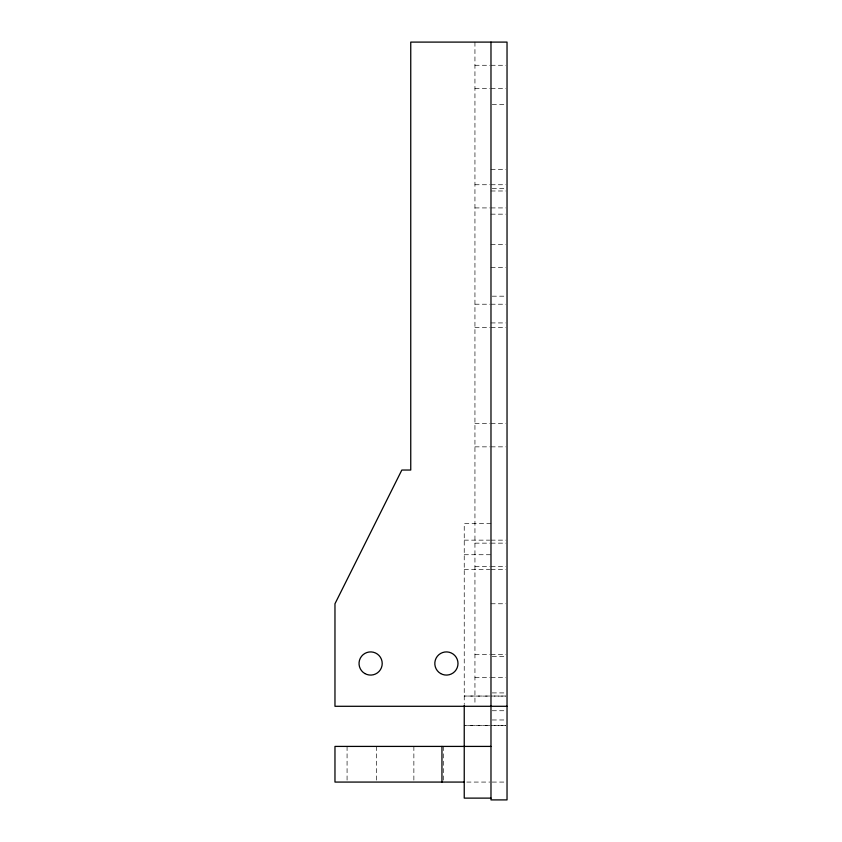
<?xml version="1.0" encoding="UTF-8"?>
<svg xmlns="http://www.w3.org/2000/svg" width="842" height="842" viewBox="0 0 842 842"><rect width="100%" height="100%" fill="white"/><g stroke="black" fill="none" stroke-linecap="round" stroke-linejoin="round"><path stroke-width="0.63" stroke-dasharray="4.21 3.16" d="M474.941 65.276L489.749 65.276M490.981 65.276L505.8 65.276M474.941 88.463L489.749 88.463M490.981 88.463L505.8 88.463M492.223 104.503L505.8 104.503M490.981 169.589L505.8 169.589M474.941 184.745L489.749 184.745M490.981 184.745L505.8 184.745M492.223 188.345L505.8 188.345M490.981 190.987L505.8 190.987M474.941 207.921L489.749 207.921M490.981 207.921L505.8 207.921M490.981 214.163L505.8 214.163M490.981 244.475L505.8 244.475M490.981 267.661L505.8 267.661M492.223 296.184L505.8 296.184M474.941 304.215L489.749 304.215M490.981 304.215L505.8 304.215M490.981 322.928L505.8 322.928M474.941 327.391L489.749 327.391M490.981 327.391L505.8 327.391M474.941 423.673L489.749 423.673M490.981 423.673L505.8 423.673M474.941 446.849L489.749 446.849M490.981 446.849L505.8 446.849M490.981 523.524L464.237 523.524L464.237 704.396M464.237 540.143L489.707 540.143M490.981 540.143L505.8 540.143M474.941 543.143L489.749 543.143M490.981 543.143L505.8 543.143M464.237 554.731L490.981 554.731M474.941 566.319L489.749 566.319M490.981 566.319L505.8 566.319M464.237 569.318L489.707 569.445M490.981 569.318L505.8 569.445M490.981 603.767L505.8 603.767M474.941 654.666L489.749 654.666M490.981 654.666L505.8 654.666M492.223 656.328L505.8 656.328M474.941 677.673L489.749 677.673M490.981 677.673L505.8 677.673M492.223 692.913L505.8 692.913M492.223 710.743L505.8 710.743M492.223 719.973L505.8 719.973M466.784 782.071L489.707 782.071M492.223 782.071L505.8 782.071M474.941 42.1L474.941 704.975M443.292 746.412L443.292 780.797M413.864 746.412L413.864 780.797M376.353 746.412L376.353 780.797M347.072 746.412L347.072 780.797M489.707 696.039L464.237 696.039L489.707 696.123M505.8 696.039L490.981 696.039L505.8 696.123M489.707 725.372L464.237 725.372L489.707 725.457M505.8 725.372L490.981 725.372L505.8 725.457"/><path stroke-width="1.26" d="M507.031 706.291L334.969 706.291L334.969 603.767L401.834 470.036L410.749 470.036L410.749 42.1L507.031 42.1L507.031 799.9L490.981 799.9L490.981 42.1M490.981 746.412L334.969 746.412L334.969 782.071L464.237 782.071M490.981 798.121L464.237 798.121L464.237 705.449M441.955 746.412L441.955 782.071M440.619 673.537A11.588 11.588 0 0 0 457.995 663.496A11.588 11.588 0 0 0 440.619 653.455A11.588 11.588 0 0 0 440.619 673.537M364.839 673.537A11.588 11.588 0 0 0 382.215 663.496A11.588 11.588 0 0 0 364.839 653.455A11.588 11.588 0 0 0 364.839 673.537"/></g></svg>
